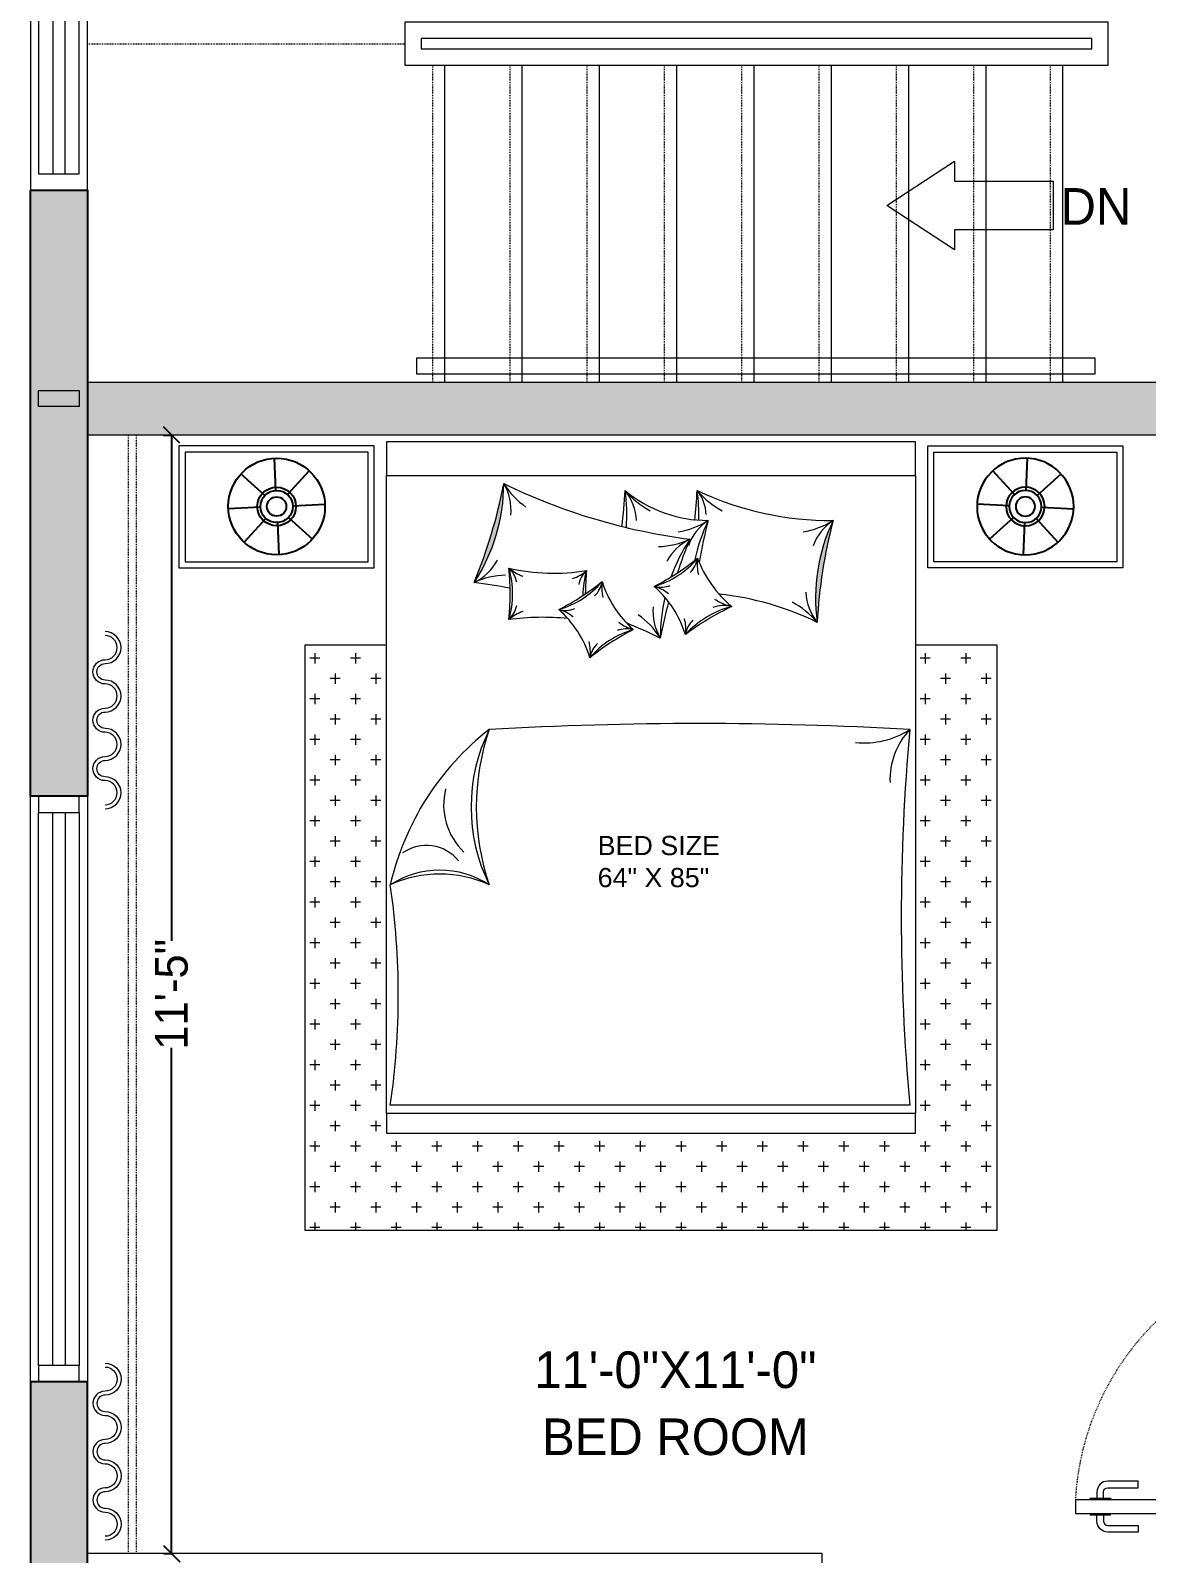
# Model space of a CAD drawing. Header units: inches. Extents: x 18646 to 39869, y 2287 to 7833.
# Drawn here: x 22046.2 to 22183.4, y 4009.1 to 4196.4 of the extents above; entities that cross this region are included whole.
import ezdxf

# ---------------------------------------------------------------- set-up
doc = ezdxf.new("R2010")
doc.units = ezdxf.units.IN
doc.header["$LTSCALE"] = 1.5
doc.header["$MEASUREMENT"] = 0
doc.header["$PDMODE"] = 3
doc.header["$PDSIZE"] = 4
doc.linetypes.add('101-01$0$EOP', pattern=[0.25, 0.2, -0.05])
doc.linetypes.add('HIDDEN', pattern=[0.375, 0.25, -0.125])
for name, color, linetype in [('A-WALL', 4, 'Continuous'), ('A-WALL-EXTR', 2, 'Continuous'), ('I- New Low Partition Wall', 4, '101-01$0$EOP'), ('I-FNSH-DIMS', 7, 'Continuous'), ('I-FURN', 7, 'Continuous'), ('I-Furn Text', 7, 'Continuous'), ('I-GLAZ', 6, 'Continuous'), ('TTEXT', 7, 'Continuous'), ('WALL', 4, 'Continuous')]:
    doc.layers.add(name, color=color, linetype=linetype)
doc.layers.add('I-DOOR', color=6, linetype='Continuous', lineweight=20)
doc.layers.add('l-FIXTURE', color=7, linetype='Continuous', lineweight=5)
doc.styles.add('1 by 8 new', font='GOTHIC.TTF', dxfattribs={"height": 4.5})
doc.styles.add('3 by 16', font='GOTHIC.TTF', dxfattribs={"height": 4})
doc.styles.add('A-ARCH-B01FL$0$Annotative', font='arial.ttf')
doc.dimstyles.new('3 by 16', dxfattribs={"dimtxt": 4, "dimasz": 2, "dimexe": 0.18, "dimexo": 0.0625, "dimgap": 0.09, "dimtad": 0, "dimtoh": 1, "dimdec": 0, "dimzin": 0, "dimdsep": 46, "dimlunit": 4, "dimtxsty": '3 by 16', "dimblk": 'OBLIQUE', "dimcen": 0.09, "dimclrd": 256, "dimclrt": 256, "dimadec": 0, "dimazin": 0, "dimtfac": 1, "dimtdec": 0, "dimtofl": 0, "dimtmove": 0, "dimatfit": 3, "dimldrblk": 'OBLIQUE', "dimfxl": 1, "dimfxlon": 1, "dimtolj": 1, "dimtzin": 0, "dimlwd": -1, "dimarcsym": 0})

# ---------------------------------------------------------------- blocks, each defined once
blk = doc.blocks.new('xref typical floor layout feb 21$0$FDHHHD')
at = {"layer": 'I-FURN', "color": 8}
for p, q in [((-385513.0202033921, 318874.0296894421), (-385513.0202033921, 318974.0296894421)), ((-385548.3755424515, 318859.3850285014), (-385619.0862205701, 318930.0957066201)), ((-385477.6648643328, 318859.3850285014), (-385406.9541862141, 318930.0957066201)), ((-385563.0202033921, 318824.0296894421), (-385663.0202033921, 318824.0296894421)), ((-385463.0202033921, 318824.0296894421), (-385363.0202033921, 318824.0296894421)), ((-385548.3755424515, 318788.6743503828), (-385619.0862205701, 318717.9636722641)), ((-385513.0202033921, 318774.0296894421), (-385513.0202033921, 318674.0296894421)), ((-385477.6648643328, 318788.6743503828), (-385406.9541862141, 318717.9636722641))]:
    blk.add_line(p, q, dxfattribs=at)
at = {"layer": 'I-FURN'}
for radius in [150, 50]:
    blk.add_circle((-385513.0202033921, 318824.0296894421), radius, dxfattribs=at)
at = {"layer": 'I-FURN', "color": 8}
for radius in [60.00000000000001, 30]:
    blk.add_circle((-385513.0202033921, 318824.0296894421), radius, dxfattribs=at)
blk = doc.blocks.new('BED')
at = {"layer": 'I-FURN', "lineweight": 5}
h = blk.add_hatch(color=8, dxfattribs=at)
edge = h.paths.add_edge_path()
edge.add_ellipse((-40.13340545339452, -5.179312144537107), major_axis=(15.58408863954086, 15.58408863954083), ratio=0.9999999999998601, start_angle=281.63393075534776, end_angle=315.0978341324132, ccw=False)
edge.add_ellipse((-79.48608896645601, 6.577752490171406), major_axis=(-44.19450264213349, 44.1945026421336), ratio=0.9999999999997735, start_angle=202.5392429386608, end_angle=214.1925219491154)
h = blk.add_hatch(color=8, dxfattribs=at)
edge = h.paths.add_edge_path()
edge.add_ellipse((82.84008416029974, -25.50388626169297), major_axis=(-44.19450264210435, 44.19450264210443), ratio=0.9999999999993399, start_angle=30.31826891564059, end_angle=41.97154792606656)
edge.add_ellipse((42.25819288016646, -19.18151577026583), major_axis=(-15.5840886395407, 15.58408863954074), ratio=0.9999999999999475, start_angle=19.412956732346686, end_angle=52.87686010932521, ccw=False)
h = blk.add_hatch(dxfattribs=at)
h.set_pattern_fill('CROSS', color=8, scale=10, angle=540, style=0)
h.set_pattern_definition([(180, (-31823.20723845426, -5205.810232549752), (-2.500000000000001, -2.499999999999999), [1.25, -3.75]), (270, (-31823.83223845426, -5205.185232549752), (2.499999999999999, -2.500000000000001), [1.25, -3.75])])
h.paths.add_polyline_path([(-42.5, -96.9717480084364), (42.5, -96.9717480084364), (42.5, -24.97174800843641), (32.50000000000001, -24.97174800843641), (32.5, -82.58850157534471), (32.5, -85), (-32.5, -85), (-32.5, -82.58850157533743), (-32.5, -24.97174800843641), (-42.5, -24.97174800843641)])
blk.add_line((31.80252457300958, -81.56771596757608), (-32.03781469260866, -81.56771607310657), dxfattribs=at)
for points in [[(32.5, 0), (-32.5, 0), (-32.5, -4.126984126982279), (32.5, -4.126984126982279)], [(-33.99945648216089, -0.5097852361141122), (-57.99945648216089, -0.5097852361141122), (-57.99945648216089, -15.50978523611411), (-33.99945648216089, -15.50978523611411)], [(33.99945648216089, -0.5097852361141122), (57.99945648216089, -0.5097852361141122), (57.99945648216089, -15.50978523611411), (33.99945648216089, -15.50978523611411)], [(32.5, -82.58850157534471), (-32.5, -82.58850157533743), (-32.5, -4.126984126982279), (32.5, -4.126984126982279)], [(32.5, -82.58850157534471), (-32.5, -82.58850157533743), (-32.5, -85), (32.5, -85)]]:
    blk.add_lwpolyline(points, close=True, dxfattribs=at)
at = {"layer": 'I-FURN', "color": 8, "lineweight": 5}
for points in [[(-34.74945648216089, -1.259785236114112), (-57.24945648216089, -1.259785236114112), (-57.24945648216089, -14.75978523611411), (-34.74945648216089, -14.75978523611411)], [(34.74945648216089, -1.259785236114112), (57.24945648216089, -1.259785236114112), (57.24945648216089, -14.75978523611411), (34.74945648216089, -14.75978523611411)]]:
    blk.add_lwpolyline(points, close=True, dxfattribs=at)
at = {"layer": 'I-FURN', "color": 8, "lineweight": 5, "elevation": 4.563871360333582e-09}
blk.add_lwpolyline([(32.5, -24.97174800843641), (42.5, -24.97174800843641), (42.5, -96.9717480084364), (-42.5, -96.9717480084364), (-42.5, -24.97174800843641), (-32.5, -24.97174800843641)], dxfattribs=at)
at = {"layer": 'I-FURN', "lineweight": 5}
for centre, radius, start, end in [((-79.48608896645601, 6.577752490156854), 62.50046501884082, 337.539242967531, 349.192521930099), ((14.2973238661798, 61.58127291774872), 74.16983031942473, 244.1051374163179, 262.6266274648001), ((-65.58939673569694, -2.686405764819938), 62.50046501884082, 352.872385623697, 356.9715479605176), ((6.923956555081531, 6.052799551769567), 15.7163777343684, 230.0100781594798, 270.4110818738097), ((-56.74194596098096, -2.686405764819938), 62.50046501884082, 353.5972692344705, 356.9715479605176), ((22.05120906756201, 28.66581657881761), 38.33040339653333, 244.7013599602726, 270.4919954027366), ((26.91456338705029, -19.18151577025128), 22.03922951125872, 154.4129567395534, 168.0486538025542), ((67.49645466716902, -25.50388626166387), 62.50046501884082, 165.3182689327348, 170.1576576033563), ((82.84008416029974, -25.50388626166387), 62.50046501884082, 165.3182689327348, 176.9715479605176), ((62.53802837629337, -35.85357818969351), 62.50046501884082, 157.5392429675311, 161.6055007076305), ((-13.83739369628893, 10.04619940877456), 31.25023250942041, 297.0966054267883, 308.7498844551497), ((10.75337835005485, -15.05035558970849), 5.082533808769868, 171.799683992507, 194.2900865794265), ((18.72723211524135, -9.53606954406132), 13.85831012812964, 200.218029528223, 230.572106698766), ((-48.5573980321642, -18.68842713378399), 31.25023250942041, 354.1733605243742, 5.826639475625812), ((-11.93790888917283, 7.712010399838618), 23.87731924453131, 256.6069347148678, 279.7033356534133), ((23.17531782048172, -18.99619952022476), 31.25023250942041, 174.1733605243742, 179.4593185737433), ((-31.24538445631333, -90.85709861731448), 74.16983031942473, 79.17424012286233, 82.62662746480014), ((-25.56402538665861, 7.19578614096099), 31.25023250942041, 297.0966054267883, 308.7498844551497), ((6.488032239474705, -13.28487082182255), 13.08380323838914, 197.3007318857319, 228.5457579871186), ((-8.264919310269761, -27.58011102569435), 13.08380323838914, 17.30073188573187, 48.54575798711864), ((62.53802837629337, -35.85357818969351), 62.50046501884082, 165.0043683421579, 169.192521930099), ((24.81943922664504, -51.2853480897611), 34.43255801509228, 115.6293303264871, 126.7306041361927), ((4.526462729496416, -54.73260538696195), 36.20873892111788, 63.95143964697456, 83.93041457906844), ((-13.35282304168504, -51.73958583202329), 30.16081448590489, 84.01519655289943, 97.84314601575173), ((-19.99155100059579, -30.43052429355157), 13.08380323838914, 17.30073188573187, 48.54575798711864), ((-31.24538445631333, -90.85709861731448), 74.16983031942473, 64.10513741631793, 67.63867184205705), ((12.06050662553753, -50.91118125630601), 31.25023250942041, 117.0966054267883, 128.7498844551497), ((0.9741010798461502, -62.06178744445788), 33.87342975265533, 127.9869748437071, 167.0501721512225), ((7.976140181912342, -44.91762432006362), 29.44343855979626, 161.0671664828216, 198.9328335171784), ((5.964064373067231, -496.0910188570124), 461.4505657415916, 86.79010161455962, 93.20989839880053), ((285.2572763990029, -58.46606818865257), 254.5053974934146, 174.7920502418081, 185.2079497581919), ((-25.95610536290042, -67.74124003273755), 14.59763732330932, 65.3784430168214, 114.6215569831786), ((-124.5869797167834, -68.0192721863059), 93.53559899002818, 351.6715230369125, 8.328476963087507)]:
    blk.add_arc(centre, radius, start, end, dxfattribs=at)
at = {"layer": 'I-FURN', "color": 8, "lineweight": 5}
for centre, radius, start, end in [((-40.13340545339452, -5.179312144537107), 22.03922951125872, 326.6339307816709, 0.09783412808072749), ((-9.496600725120516, 0.281395906196849), 10.16506761753974, 212.2423214667863, 234.7327240634087), ((-23.50899874913739, -8.39536225705524), 6.317151978906221, 354.5069312209295, 31.00115229156586), ((-8.100783944159048, -9.945069122259156), 6.317151978906221, 2.285957195937039, 38.78017823899471), ((-25.00750545553456, -9.008776256247074), 22.03922951125872, 355.9241832641645, 7.876860115834302), ((4.608240109839244, 0.5484592739157961), 10.16506761753974, 220.0213474520411, 242.5117500576063), ((1.731579927552957, -9.153739509340085), 5.053721583124976, 2.285957195937039, 38.78017823899471), ((-16.16005468084768, -9.008776256247074), 22.03922951125872, 358.3008956876246, 7.876860115834302), ((13.45569088454067, 0.5484592739157961), 10.16506761753974, 220.0213474520411, 242.5117500576063), ((1.609717823099345, -1.068042130566027), 10.16506761753974, 279.7780667895805, 302.2684693717608), ((10.52427233854542, -14.93037051991269), 6.317151978906221, 123.5096386267651, 160.0038596369601), ((16.95334731620096, -1.068042130566027), 10.16506761753974, 279.7780667895805, 302.2684693717608), ((25.86790183164703, -14.93037051991269), 6.317151978906221, 123.5096386267651, 160.0038596369601), ((42.25819288016646, -19.18151577025128), 22.03922951125872, 154.4129567395534, 187.8768601158343), ((0.5650791867519729, -2.724646134585782), 10.16506761753974, 271.9990408009576, 294.48944341191), ((7.521290979129844, -17.6660164894929), 6.317151978906221, 115.7306126241543, 152.2248337046287), ((23.18534486324643, -24.09651355502137), 22.03922951125872, 146.6339307816709, 160.1771595901279), ((-24.46935156927793, -11.60980921006558), 6.317151978906221, 295.7306126241543, 332.2248337046286), ((-2.675924052848131, -7.191467559903685), 11.01961475562936, 286.1912932477213, 319.6551966384894), ((2.607022389900521, -13.80727786792704), 3.15857598945311, 314.0642937237331, 350.5585147740043), ((-17.51313977583777, -26.55117956530012), 10.16506761753974, 91.99904080095754, 114.48944341191), ((-28.02168360278301, -18.68842713378399), 11.01961475562936, 343.2680482935763, 16.73195170642367), ((-14.12590964828269, -11.6873022028085), 5.082533808769868, 228.8764390151596, 251.3668416504533), ((-19.59701536144712, -17.8497173078722), 3.15857598945311, 11.14104877430526, 47.63526982049147), ((-11.25617056284682, -11.9950745892711), 5.082533808769868, 288.6331583495467, 311.1235609848404), ((-5.78506485024991, -18.1574896943348), 3.15857598945311, 132.3647301795085, 168.8589512256947), ((2.639603391071432, -18.99619952022476), 11.01961475562936, 163.2680482935763, 179.5280806176436), ((-14.40255574317416, -10.0418808277318), 11.01961475562936, 286.1912932477213, 319.6551966384894), ((-9.119609300425509, -16.65769113575516), 3.15857598945311, 314.0642937237331, 350.5585147740043), ((-0.9732533402857371, -17.90076885755116), 5.082533808769868, 171.799683992507, 194.2900865794265), ((1.198997291809064, -14.7189806765673), 3.15857598945311, 255.287975135909, 291.7821961739846), ((-1.000102190504549, -22.6607889793886), 5.082533808769868, 51.55640329502378, 74.04680590810365), ((25.35147136879095, -18.24522290423192), 6.317151978906221, 182.285957195937, 218.7801782389947), ((-19.59701536144712, -19.5271369596594), 3.15857598945311, 312.3647301795085, 348.8589512256947), ((-10.52763439851697, -17.56939394439542), 3.15857598945311, 255.287975135909, 291.7821961739846), ((6.560938158989302, -20.88046344250324), 6.317151978906221, 174.5069312209295, 211.0011522915658), ((23.18534486324643, -24.09651355502137), 22.03922951125872, 166.9490291641113, 180.0978341280807), ((13.11009963482502, -31.93566536199069), 12.12087208699685, 105.2314041699549, 137.1285303147794), ((8.973664171760902, -24.56348686417914), 4.426517426633798, 77.57967366766944, 108.3696246791616), ((11.53166473864985, -13.4840768322174), 6.944724643454832, 237.3976725374356, 256.6295816687488), ((12.64244731585495, -28.7387513005815), 10.16506761753974, 40.02134745204109, 62.51175005760631), ((-14.12590964828269, -25.68955206475221), 5.082533808769868, 108.6331583495467, 131.1235609848404), ((-12.72673388084513, -25.51120224721672), 5.082533808769868, 51.55640329502378, 74.04680590810365), ((-0.7767848799703643, -18.20419286862307), 5.082533808769868, 231.5564032950238, 254.0468059081036), ((-7.451459863965283, -29.55722160606092), 10.16506761753974, 32.24232146678634, 54.7327240634087), ((-0.8036337302037282, -22.96421299046051), 5.082533808769868, 351.7996839925071, 14.29008657942655), ((7.342722229659557, -24.20729071179085), 3.15857598945311, 134.0642937237331, 170.5585147740044), ((0.899036982038524, -33.67351428762777), 11.01961475562936, 106.1912932477214, 139.6551966384894), ((-2.975884362575016, -26.14600117096415), 3.15857598945311, 75.28797513590898, 111.7821961739846), ((-12.53026542052976, -25.81462625830318), 5.082533808769868, 351.7996839925071, 14.29008657942655), ((-4.383909460710129, -27.05770397960441), 3.15857598945311, 134.0642937237331, 170.5585147740044), ((-0.5633651592652313, -44.91762432006362), 21.54482815320035, 153.6783093618679, 206.3216906381321), ((26.24139885492332, -26.80331294726784), 10.2087550094026, 263.7598508546184, 303.0069549918604), ((38.31597754842369, -41.50634762783011), 8.952560559357284, 136.6815567684931, 182.5313597915334), ((-17.45230106059171, -44.62510768422362), 8.02980569546747, 165.8230938932802, 226.3795970777806), ((-27.59939255187055, -54.74580688857532), 5.117521007405927, 39.21859843023815, 124.8103884606979), ((-25.95610536290042, -63.83484160625812), 11.16565865548822, 56.99721129922668, 123.0027887007733)]:
    blk.add_arc(centre, radius, start, end, dxfattribs=at)
at = {"layer": 'I-FURN', "lineweight": 5}
for p, xscale, yscale, zscale, rotation in [((2748.28141967141, -19620.55053718468), 0.03960000000331955, 0.03960000000331955, 0.03960000000331955, 317.6997446460966), ((-2748.28141967141, -19620.55053718468), -0.03960000000331955, 0.03960000000331954, 0.03960000000331954, 42.30025535390336)]:
    blk.add_blockref('xref typical floor layout feb 21$0$FDHHHD', p, dxfattribs=dict(at, xscale=xscale, yscale=yscale, zscale=zscale, rotation=rotation))
at = {"layer": 'TTEXT', "lineweight": 5, "ltscale": 0.001, "insert": (-6.554105852294015, -51.6208490526551), "char_height": 2.360949529689595, "attachment_point": 4, "style": 'A-ARCH-B01FL$0$Annotative'}
blk.add_mtext('BED SIZE\\P64" X 85"', dxfattribs=at)
blk = doc.blocks.new('EFGTH')
at = {"layer": 'A-WALL-EXTR', "color": 8, "linetype": 'HIDDEN', "lineweight": 5, "ltscale": 0.1, "transparency": 33554636}
for points in [[(-31.18570679055847, 2.245387192659109), (-31.18570679055847, 3.024212717304181, -0.414213562373095), (-30.66648977411751, 3.543429733716039), (-26.92311855114895, 3.543429733716039), (-26.92311855114895, 4.359342188097798), (-30.66648977411751, 4.359342188083247, 0.4142135623730951), (-32.00161924492204, 3.024212717304181), (-32.00161924492204, 2.245387192659109)], [(-31.18570679055847, 0.198691754736501), (-31.18570679055847, -0.5801337699085707, 0.414213562373095), (-30.66648977411751, -1.099350786320429), (-26.92311855114895, -1.099350786320429), (-26.92311855114895, -1.915263240702188), (-30.66648977411751, -1.915263240687636, -0.4142135623730951), (-32.00161924492204, -0.5801337699085707), (-32.00161924492204, 0.198691754736501)]]:
    blk.add_lwpolyline(points, format="xyb", dxfattribs=at)
for points in [[(-1.39181286548046, 2.097039473683253), (-34.60818713451954, 2.097039473697805), (-34.60818713451954, 0.3470394736978051), (-1.39181286548046, 0.3470394736868911)], [(-30.34926945752522, 2.097039473697805), (-32.83805657792982, 2.097039473697805), (-32.83805657792982, 2.245387192659109), (-30.34926945752522, 2.245387192659109)], [(-30.34926945752522, 0.3470394736978051), (-32.83805657792982, 0.3470394736978051), (-32.83805657792982, 0.1986917547219491), (-30.34926945752522, 0.1986917547219491)]]:
    blk.add_lwpolyline(points, close=True, dxfattribs=at)
blk.add_arc((-1.307733899368031, 2.063489447818029), 33.30047013588507, 93.15725827370129, 179.9422748327059, dxfattribs=at)
at = {"layer": 'I-DOOR', "color": 6, "lineweight": 5, "transparency": 33554636}
for points in [[(-1.39181286548046, 2.097039473683253), (-1.391812865462271, 35.31341374272597), (-3.141812865462271, 35.31341374272597), (-3.141812865476822, 2.097039473683253)], [(-3.141812865462271, 31.05449606573529), (-3.141812865462271, 33.54328318613989), (-3.290160584438127, 33.54328318613989), (-3.290160584438127, 31.05449606573529)], [(-1.391812865462271, 31.05449606573529), (-1.391812865462271, 33.54328318613989), (-1.243465146500967, 33.54328318613989), (-1.243465146500967, 31.05449606573529)], [(-34.60818713451954, 0.3470394736868911), (-34.14217836258103, 0.3470394736978051), (-34.14217836258103, -1.007492690034269), (-34.60818713451954, -1.007492690034269), (-34.60818713451954, -2.5), (-36, -2.5), (-36, 2.5), (-34.60818713451954, 2.5)], [(-1.39181286548046, 0.3470394736868911), (-1.857821637418965, 0.3470394736978051), (-1.857821637418965, -1.007492690034269), (-1.39181286548046, -1.007492690034269), (-1.39181286548046, -2.5), (0, -2.5), (0, 2.5), (-1.39181286548046, 2.5)]]:
    blk.add_lwpolyline(points, close=True, dxfattribs=at)
for points in [[(-3.290160584423575, 31.89093339876854), (-4.068986109068646, 31.89093339876854, 0.414213562373095), (-4.588203125480504, 31.37171638232394), (-4.588203125480504, 27.62834515935538), (-5.404115579862264, 27.62834515935538), (-5.404115579847712, 31.37171638232394, -0.4142135623730951), (-4.068986109068646, 32.70684585312847), (-3.290160584423575, 32.70684585312847)], [(-1.243465146500967, 31.89093339876854), (-0.4646396218558948, 31.89093339876854, -0.414213562373095), (0.05457739455596311, 31.37171638232394), (0.05457739455596311, 27.62834515935538), (0.8704898489377229, 27.62834515935538), (0.8704898489231709, 31.37171638232394, 0.4142135623730951), (-0.4646396218558948, 32.70684585312847), (-1.243465146500967, 32.70684585312847)]]:
    blk.add_lwpolyline(points, format="xyb", dxfattribs=at)
blk = doc.blocks.new('_Oblique')
at = {"color": 0, "linetype": 'ByBlock', "lineweight": -2}
blk.add_line((-0.5, -0.5), (0.5, 0.5), dxfattribs=at)
blk = doc.blocks.new('*D123')
at = {"layer": 'Defpoints', "color": 0, "lineweight": 5, "transparency": 16777216}
for p in [(22061.42420290772, 4146.623704100914), (22063.57790227042, 4146.623704100914), (22061.42420290772, 4009.123704101256)]:
    blk.add_point(p, dxfattribs=at)
at = {"layer": 'I-FNSH-DIMS', "color": 0, "lineweight": -2, "transparency": 16777216}
for p, q in [((22062.57790227042, 4146.623704100914), (22063.75790227042, 4146.623704100914)), ((22062.57790227042, 4009.123704101256), (22063.75790227042, 4009.123704101256))]:
    blk.add_line(p, q, dxfattribs=at)
at = {"layer": 'I-FNSH-DIMS', "transparency": 16777216}
for p, q in [((22063.57790227042, 4146.623704100914), (22063.57790227042, 4084.468122863832)), ((22063.57790227042, 4009.123704101256), (22063.57790227042, 4071.279285338339))]:
    blk.add_line(p, q, dxfattribs=at)
at = {"layer": 'I-FNSH-DIMS', "transparency": 16777216, "xscale": 2, "yscale": 2, "zscale": 2}
for p, rotation in [((22063.57790227042, 4146.623704100914), 90), ((22063.57790227042, 4009.123704101256), 270)]:
    blk.add_blockref('_Oblique', p, dxfattribs=dict(at, rotation=rotation))
at = {"layer": 'I-FNSH-DIMS', "lineweight": 5, "transparency": 16777216, "insert": (22063.57790227041, 4077.873704101079), "char_height": 4, "attachment_point": 5, "rotation": 90, "style": '3 by 16'}
blk.add_mtext('\\A1;11\'-5"', dxfattribs=at)

msp = doc.modelspace()

# ---------------------------------------------------------------- hatches: boundary and pattern name
at = {"layer": 'A-WALL', "lineweight": 5, "transparency": 33554636}
h = msp.add_hatch(color=8, dxfattribs=at)
h.dxf.hatch_style = 1
h.paths.add_polyline_path([(22046.23305518088, 4176.748704100905), (22053.23305518091, 4176.748704100905), (22053.23305518091, 4102.248704100951), (22046.23305518088, 4102.248704100951)])
h = msp.add_hatch(color=8, dxfattribs=at)
h.dxf.hatch_style = 1
h.paths.add_polyline_path([(22261.73305518091, 4146.623704100911), (22053.23305518091, 4146.623704100913), (22053.23305518091, 4153.123704100913), (22261.73305518091, 4153.123704100911)])
h = msp.add_hatch(color=8, dxfattribs=at)
h.dxf.hatch_style = 1
h.paths.add_polyline_path([(22046.23305518087, 3955.241454543661), (22053.23305518091, 3955.241454543661), (22053.23305518091, 4030.248704100951), (22046.23305518088, 4030.248704100951)])

# ---------------------------------------------------------------- linework, layer by layer
msp.add_lwpolyline([(22261.73305518091, 4146.623704100911), (22053.23305518091, 4146.623704100913), (22053.23305518091, 4153.123704100913), (22261.73305518091, 4153.123704100911)], close=True, dxfattribs=at)
at = {"layer": 'A-WALL-EXTR', "color": 8, "linetype": 'HIDDEN', "lineweight": 5, "ltscale": 0.1, "transparency": 33554636}
for p, q in [((22058.23305518091, 4146.623704100913), (22058.2330551809, 4009.123704101255)), ((22059.23305518091, 4146.623704100913), (22059.2330551809, 4009.123704101255))]:
    msp.add_line(p, q, dxfattribs=at)
at = {"layer": 'I- New Low Partition Wall', "linetype": 'ByBlock', "lineweight": 5, "transparency": 33554636}
for p, q in [((22097.15784411865, 4153.123704100904), (22097.15784411865, 4192.123704100904)), ((22106.65784411865, 4153.123704100904), (22106.65784411865, 4192.123704100904)), ((22116.15784411865, 4153.123704100904), (22116.15784411865, 4192.123704100904)), ((22125.65784411865, 4153.123704100904), (22125.65784411865, 4192.123704100904)), ((22135.15784411865, 4153.123704100904), (22135.15784411865, 4192.123704100904)), ((22144.65784411865, 4153.123704100904), (22144.65784411865, 4192.123704100904)), ((22154.15784411865, 4153.123704100904), (22154.15784411865, 4192.123704100904)), ((22163.65784411865, 4153.123704100904), (22163.65784411865, 4192.123704100904)), ((22173.07118303184, 4153.123704100904), (22173.07118303184, 4192.123704100904))]:
    msp.add_line(p, q, dxfattribs=at)
msp.add_lwpolyline([(22092.23305518091, 4192.123704100904), (22178.65784411864, 4192.123704100904), (22178.65784411864, 4197.373704100906), (22092.23305518091, 4197.373704100906), (22092.23305518091, 4192.123704100904), (22092.23305518091, 4192.123704100904)], dxfattribs=at)
for points in [[(22094.23305518091, 4194.123704100904), (22176.65784411864, 4194.123704100904), (22176.65784411864, 4195.373704100906), (22094.23305518091, 4195.373704100906)], [(22159.77184929275, 4177.829027069679), (22171.89789224793, 4177.829027069679), (22171.89789224793, 4171.881364319605), (22159.77184929275, 4171.881364319605), (22159.77184929275, 4169.400916459103), (22151.45178138202, 4174.855195694642), (22151.45178138202, 4174.855195694642), (22159.77184929275, 4180.309474930181)]]:
    msp.add_lwpolyline(points, close=True, dxfattribs=at)
at = {"layer": 'I-DOOR', "color": 8, "linetype": 'HIDDEN', "lineweight": 5, "ltscale": 0.25, "transparency": 33554636}
for p, q in [((22053.23305518091, 4194.748704100905), (22092.23305518091, 4194.748704100905)), ((22095.65784411865, 4153.123704100904), (22095.65784411865, 4192.123704100904)), ((22105.15784411865, 4153.123704100904), (22105.15784411865, 4192.123704100904)), ((22114.65784411865, 4153.123704100904), (22114.65784411865, 4192.123704100904)), ((22124.15784411865, 4153.123704100904), (22124.15784411865, 4192.123704100904)), ((22133.65784411865, 4153.123704100904), (22133.65784411865, 4192.123704100904)), ((22143.15784411865, 4153.123704100904), (22143.15784411865, 4192.123704100904)), ((22152.65784411865, 4153.123704100904), (22152.65784411865, 4192.123704100904)), ((22162.15784411865, 4153.123704100904), (22162.15784411865, 4192.123704100904)), ((22171.57118303184, 4153.123704100904), (22171.57118303184, 4192.123704100904))]:
    msp.add_line(p, q, dxfattribs=at)
at = {"layer": 'I-DOOR', "linetype": 'ByBlock', "lineweight": 5, "transparency": 33554636}
msp.add_lwpolyline([(22177.00503935054, 4156.123704100892), (22177.00503935054, 4154.123704100906), (22093.71496331778, 4154.123704100904), (22093.71496331778, 4156.123704100889), (22093.71496331778, 4156.123704100889), (22177.00503935054, 4156.123704100892), (22177.00503935054, 4154.123704100906)], dxfattribs=at)
at = {"layer": 'I-FURN', "lineweight": 5, "transparency": 33554636}
for points in [[(22055.39716688713, 4101.171011022169, 1), (22055.39716688713, 4104.143944736775, -0.9999999999999998), (22055.39716688713, 4107.116878451395, 0.9999999999999998), (22055.39716688713, 4110.089812166011, -0.9999999999999998), (22055.39716688713, 4113.062745880628, 0.9999999999999998), (22055.39716688713, 4116.035679595248, -0.9999999999999998), (22055.39716688713, 4119.008613309864, 0.9999999999999998), (22055.39716688713, 4121.981547024484)], [(22055.39716688713, 4100.692035227786, 1), (22055.39716688713, 4104.622920531158, -1), (22055.39716688713, 4106.637902657011, 1), (22055.39716688713, 4110.568787960395, -1), (22055.39716688713, 4112.583770086248, 1), (22055.39716688713, 4116.514655389631, -1), (22055.39716688713, 4118.52963751548, 1), (22055.39716688713, 4122.460522818868, 1)], [(22055.39716688713, 4032.054584156832, -1), (22055.39716688713, 4029.081650442226, 0.9999999999999998), (22055.39716688713, 4026.108716727606, -0.9999999999999998), (22055.39716688713, 4023.13578301299, 0.9999999999999998), (22055.39716688713, 4020.162849298374, -0.9999999999999998), (22055.39716688713, 4017.189915583754, 0.9999999999999998), (22055.39716688713, 4014.216981869137, -0.9999999999999998), (22055.39716688713, 4011.244048154517)], [(22055.39716688713, 4032.533559951215, -1), (22055.39716688713, 4028.602674647843, 1), (22055.39716688713, 4026.58769252199, -1), (22055.39716688713, 4022.656807218606, 1), (22055.39716688713, 4020.641825092754, -1), (22055.39716688713, 4016.71093978937, 1), (22055.39716688713, 4014.695957663521, -1), (22055.39716688713, 4010.765072360134, -1)]]:
    msp.add_lwpolyline(points, format="xyb", dxfattribs=at)
at = {"layer": 'I-GLAZ', "color": 6, "lineweight": 5, "ltscale": 0.05, "transparency": 33554636}
for points in [[(22046.23305518088, 4176.748704100905), (22053.23305518091, 4176.748704100905), (22053.23305518091, 4212.748704100905), (22046.23305518088, 4212.748704100905)], [(22052.2330551809, 4210.748704100905), (22047.2330551809, 4210.748704100905), (22047.2330551809, 4178.748704100905), (22052.2330551809, 4178.748704100905)], [(22050.4830551809, 4178.748704100905), (22050.4830551809, 4210.748704100905), (22048.9830551809, 4210.748704100905), (22048.9830551809, 4178.748704100905)], [(22052.2330551809, 4150.12370410091), (22047.2330551809, 4150.12370410091), (22047.2330551809, 4152.12370410091), (22052.2330551809, 4152.12370410091)], [(22046.23305518087, 4102.248704100951), (22053.23305518091, 4102.248704100951), (22053.23305518091, 4030.248704100951), (22046.23305518087, 4030.248704100951)], [(22052.23305518089, 4102.248704100951), (22047.23305518089, 4102.248704100951), (22047.23305518089, 4100.248704100951), (22052.23305518089, 4100.248704100951)], [(22052.23305518089, 4032.248704100951), (22047.23305518089, 4032.248704100951), (22047.23305518089, 4100.248704100951), (22052.23305518089, 4100.248704100951)], [(22050.48305518089, 4100.248704100951), (22050.48305518089, 4032.248704100951), (22048.98305518089, 4032.248704100951), (22048.98305518089, 4100.248704100951)], [(22052.23305518089, 4032.248704100951), (22047.23305518089, 4032.248704100951), (22047.23305518089, 4030.248704100951), (22052.23305518089, 4030.248704100951)]]:
    msp.add_lwpolyline(points, close=True, dxfattribs=at)
at = {"layer": 'l-FIXTURE', "lineweight": 5, "transparency": 33554636}
msp.add_lwpolyline([(22053.23305518092, 4009.123704101255), (22053.23305518092, 3985.123704101178), (22143.51717545827, 3985.123704100903), (22143.51717545827, 4009.123704100979)], close=True, dxfattribs=at)
at = {"layer": 'WALL', "ltscale": 0.1, "transparency": 33554636}
for points in [[(22046.23305518088, 4176.748704100905), (22053.23305518091, 4176.748704100905), (22053.23305518091, 4102.248704100951), (22046.23305518088, 4102.248704100951)], [(22046.23305518087, 3955.241454543661), (22053.23305518091, 3955.241454543661), (22053.23305518091, 4030.248704100951), (22046.23305518088, 4030.248704100951)]]:
    msp.add_lwpolyline(points, close=True, dxfattribs=at)

# ---------------------------------------------------------------- block references
at = {"layer": 'I-DOOR', "lineweight": 5, "transparency": 33554636, "xscale": -1, "rotation": 90}
msp.add_blockref('EFGTH', (22209.9830551809, 4012.623704101072), dxfattribs=at)
at = {"layer": 'I-FURN', "lineweight": 5, "transparency": 33554636}
msp.add_blockref('BED', (22122.48305518118, 4145.803021201206), dxfattribs=at)

# ---------------------------------------------------------------- texts
at = {"layer": 'I-Furn Text', "lineweight": 5, "transparency": 33554636, "insert": (22177.15837132193, 4176.99312711495), "char_height": 4.5, "attachment_point": 2, "style": '1 by 8 new'}
msp.add_mtext_dynamic_manual_height_columns('DN', width=173.3678135933333, gutter_width=1.190722673577104, heights=[0], dxfattribs=at)
at = {"layer": 'I-Furn Text', "lineweight": 5, "transparency": 33554636, "char_height": 4.5, "width": 50.47192046227057, "attachment_point": 8, "style": '1 by 8 new'}
for s, insert in [('11\'-0"X11\'-0"', (22125.48286262187, 4029.407595659041)), ('BED ROOM', (22125.48286262187, 4021.165802494036))]:
    msp.add_mtext(s, dxfattribs=dict(at, insert=insert))

# ---------------------------------------------------------------- dimensions: what is measured, and where the dimension line sits
at = {"layer": 'I-FNSH-DIMS', "lineweight": 5, "transparency": 33554636}
dim = msp.add_linear_dim(base=(22063.57790227042, 4146.623704100914), p1=(22061.42420290771, 4009.123704101255), p2=(22061.42420290771, 4146.623704100913), angle=270, dimstyle='3 by 16', dxfattribs=at)
dim.commit()
dim.dimension.update_dxf_attribs({"geometry": '*D123', "text_midpoint": (22063.57790227041, 4077.873704101079)})

doc.saveas('drawing.dxf')
